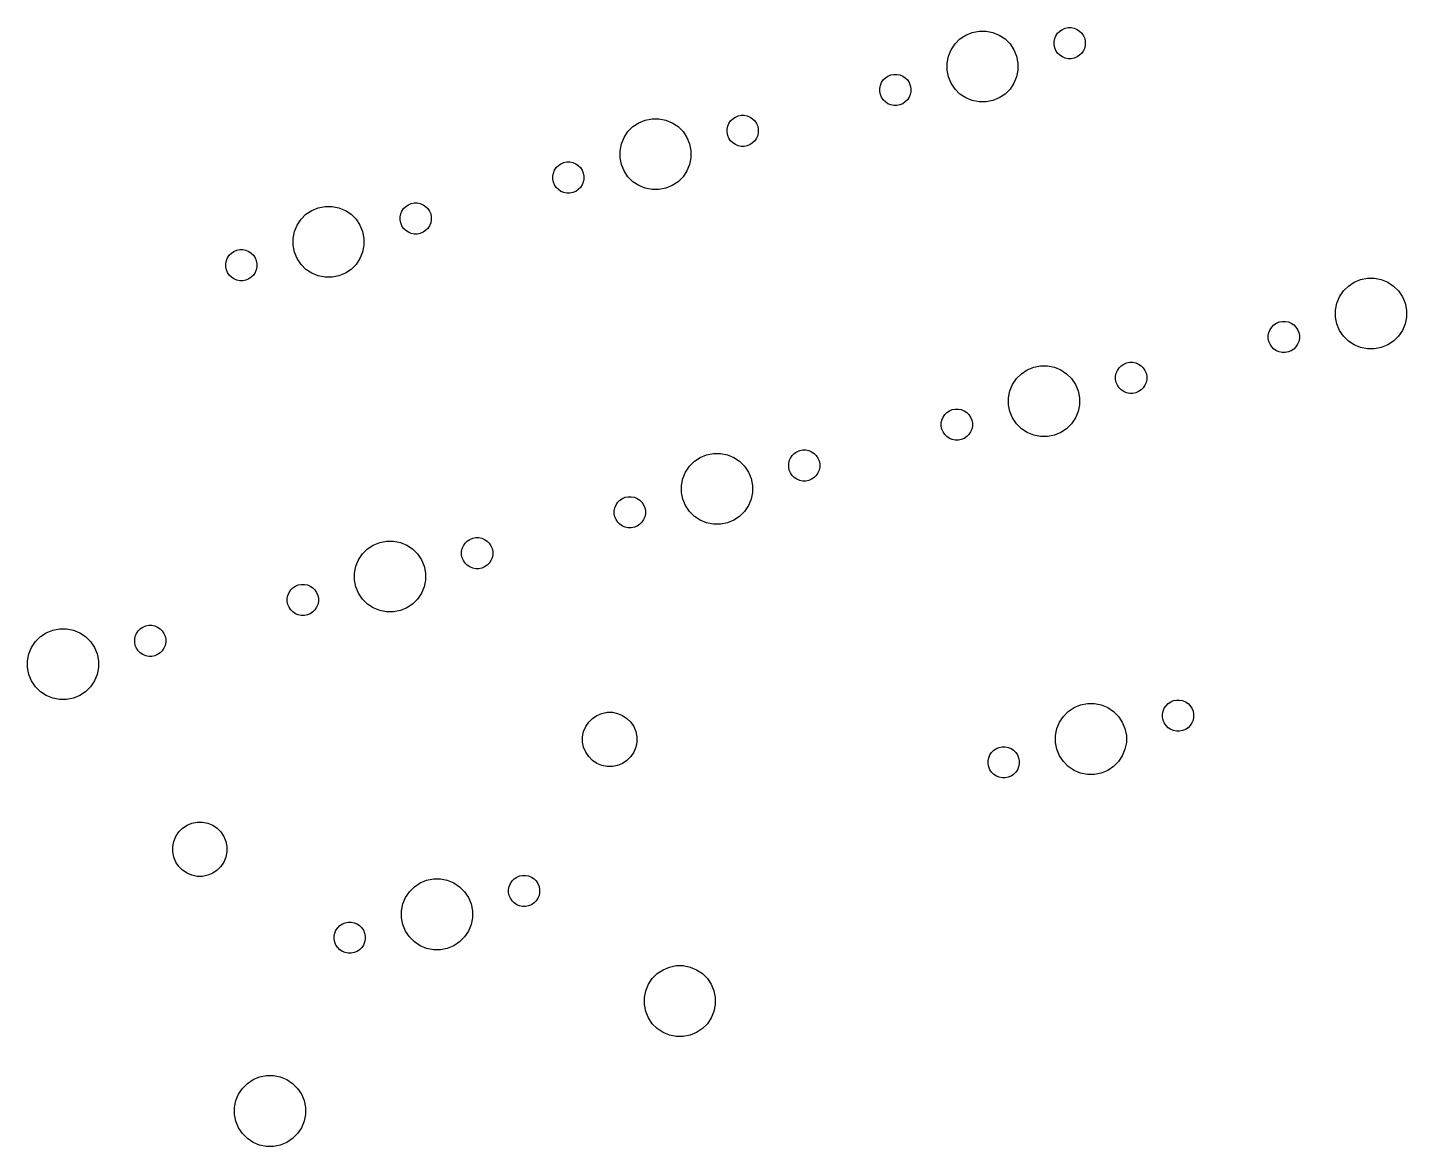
# Model space of a CAD drawing. Extents: x -26.1 to -7.5, y -7.6 to -2.3.
# Drawn here: x -14.229 to -11.174, y -7.639 to -5.161 of the extents above; entities that cross this region are included whole.
import ezdxf

# ---------------------------------------------------------------- set-up
doc = ezdxf.new("R2010")
doc.units = 0
doc.header["$MEASUREMENT"] = 0
doc.layers.add('BLACK', color=7, linetype='CONTINUOUS')

msp = doc.modelspace()

# ---------------------------------------------------------------- linework, layer by layer
at = {"layer": 'BLACK', "linetype": 'CONTINUOUS'}
for p, q in [((-11.9301, -5.16274), (-11.9234, -5.16142)), ((-11.9234, -5.16142), (-11.9167, -5.16142)), ((-11.9167, -5.16142), (-11.91, -5.16274)), ((-12.1742, -5.19759), (-12.1633, -5.18665)), ((-12.1633, -5.18665), (-12.1504, -5.17806)), ((-12.1504, -5.17806), (-12.1361, -5.17215)), ((-12.1361, -5.17215), (-12.121, -5.16913)), ((-12.121, -5.16913), (-12.1055, -5.16913)), ((-12.1055, -5.16913), (-12.0903, -5.17215)), ((-12.0903, -5.17215), (-12.0761, -5.17806)), ((-12.0761, -5.17806), (-12.0632, -5.18665)), ((-12.0632, -5.18665), (-12.0523, -5.19759)), ((-11.9545, -5.19247), (-11.9532, -5.18582)), ((-11.9545, -5.19926), (-11.9545, -5.19247)), ((-11.9532, -5.18582), (-11.9506, -5.17955)), ((-11.9506, -5.17955), (-11.9468, -5.17391)), ((-11.9468, -5.17391), (-11.942, -5.16911)), ((-11.942, -5.16911), (-11.9364, -5.16534)), ((-11.9364, -5.16534), (-11.9301, -5.16274)), ((-11.91, -5.16274), (-11.9037, -5.16534)), ((-11.9037, -5.16534), (-11.8981, -5.16911)), ((-11.8981, -5.16911), (-11.8933, -5.17391)), ((-11.8933, -5.17391), (-11.8895, -5.17955)), ((-11.8895, -5.17955), (-11.8869, -5.18582)), ((-11.8869, -5.18582), (-11.8856, -5.19247)), ((-11.8856, -5.19247), (-11.8856, -5.19926)), ((-12.1887, -5.22473), (-12.1828, -5.21045)), ((-12.1828, -5.21045), (-12.1742, -5.19759)), ((-12.0523, -5.19759), (-12.0437, -5.21045)), ((-12.0437, -5.21045), (-12.0378, -5.22473)), ((-11.9532, -5.20591), (-11.9545, -5.19926)), ((-11.9506, -5.21218), (-11.9532, -5.20591)), ((-11.9468, -5.21783), (-11.9506, -5.21218)), ((-11.942, -5.22262), (-11.9468, -5.21783)), ((-11.9364, -5.22639), (-11.942, -5.22262)), ((-11.8981, -5.22262), (-11.9037, -5.22639)), ((-11.8933, -5.21783), (-11.8981, -5.22262)), ((-11.8895, -5.21218), (-11.8933, -5.21783)), ((-11.8869, -5.20591), (-11.8895, -5.21218)), ((-11.8856, -5.19926), (-11.8869, -5.20591)), ((-12.1917, -5.2399), (-12.1887, -5.22473)), ((-12.1917, -5.25536), (-12.1917, -5.2399)), ((-12.0378, -5.22473), (-12.0347, -5.2399)), ((-12.0347, -5.2399), (-12.0347, -5.25536)), ((-11.9301, -5.22899), (-11.9364, -5.22639)), ((-11.9234, -5.23031), (-11.9301, -5.22899)), ((-11.9167, -5.23031), (-11.9234, -5.23031)), ((-11.91, -5.22899), (-11.9167, -5.23031)), ((-11.9037, -5.22639), (-11.91, -5.22899)), ((-12.3395, -5.28935), (-12.337, -5.28308)), ((-12.337, -5.28308), (-12.3332, -5.27743)), ((-12.3332, -5.27743), (-12.3284, -5.27264)), ((-12.3284, -5.27264), (-12.3227, -5.26887)), ((-12.3227, -5.26887), (-12.3165, -5.26627)), ((-12.3165, -5.26627), (-12.3098, -5.26494)), ((-12.3098, -5.26494), (-12.303, -5.26494)), ((-12.303, -5.26494), (-12.2964, -5.26627)), ((-12.2964, -5.26627), (-12.2901, -5.26887)), ((-12.2901, -5.26887), (-12.2845, -5.27264)), ((-12.2845, -5.27264), (-12.2797, -5.27743)), ((-12.2797, -5.27743), (-12.2759, -5.28308)), ((-12.2759, -5.28308), (-12.2733, -5.28935)), ((-12.1887, -5.27053), (-12.1917, -5.25536)), ((-12.1828, -5.28481), (-12.1887, -5.27053)), ((-12.0378, -5.27053), (-12.0437, -5.28481)), ((-12.0347, -5.25536), (-12.0378, -5.27053)), ((-12.3409, -5.296), (-12.3395, -5.28935)), ((-12.3409, -5.30279), (-12.3409, -5.296)), ((-12.3395, -5.30944), (-12.3409, -5.30279)), ((-12.337, -5.31571), (-12.3395, -5.30944)), ((-12.2733, -5.30944), (-12.2759, -5.31571)), ((-12.2733, -5.28935), (-12.272, -5.296)), ((-12.272, -5.30279), (-12.2733, -5.30944)), ((-12.272, -5.296), (-12.272, -5.30279)), ((-12.1742, -5.29767), (-12.1828, -5.28481)), ((-12.1633, -5.3086), (-12.1742, -5.29767)), ((-12.1504, -5.3172), (-12.1633, -5.3086)), ((-12.0632, -5.3086), (-12.0761, -5.3172)), ((-12.0523, -5.29767), (-12.0632, -5.3086)), ((-12.0437, -5.28481), (-12.0523, -5.29767)), ((-12.3332, -5.32135), (-12.337, -5.31571)), ((-12.3284, -5.32615), (-12.3332, -5.32135)), ((-12.3227, -5.32992), (-12.3284, -5.32615)), ((-12.3165, -5.33252), (-12.3227, -5.32992)), ((-12.3098, -5.33384), (-12.3165, -5.33252)), ((-12.303, -5.33384), (-12.3098, -5.33384)), ((-12.2964, -5.33252), (-12.303, -5.33384)), ((-12.2901, -5.32992), (-12.2964, -5.33252)), ((-12.2845, -5.32615), (-12.2901, -5.32992)), ((-12.2797, -5.32135), (-12.2845, -5.32615)), ((-12.2759, -5.31571), (-12.2797, -5.32135)), ((-12.1361, -5.32311), (-12.1504, -5.3172)), ((-12.121, -5.32613), (-12.1361, -5.32311)), ((-12.1055, -5.32613), (-12.121, -5.32613)), ((-12.0903, -5.32311), (-12.1055, -5.32613)), ((-12.0761, -5.3172), (-12.0903, -5.32311)), ((-12.8877, -5.38077), (-12.8749, -5.37218)), ((-12.8749, -5.37218), (-12.8606, -5.36626)), ((-12.8606, -5.36626), (-12.8454, -5.36324)), ((-12.8454, -5.36324), (-12.83, -5.36324)), ((-12.83, -5.36324), (-12.8148, -5.36626)), ((-12.8148, -5.36626), (-12.8005, -5.37218)), ((-12.8005, -5.37218), (-12.7876, -5.38077)), ((-12.6776, -5.37993), (-12.675, -5.37366)), ((-12.675, -5.37366), (-12.6713, -5.36802)), ((-12.6713, -5.36802), (-12.6665, -5.36322)), ((-12.6665, -5.36322), (-12.6608, -5.35945)), ((-12.6608, -5.35945), (-12.6545, -5.35686)), ((-12.6545, -5.35686), (-12.6479, -5.35553)), ((-12.6479, -5.35553), (-12.6411, -5.35553)), ((-12.6411, -5.35553), (-12.6344, -5.35686)), ((-12.6344, -5.35686), (-12.6282, -5.35945)), ((-12.6282, -5.35945), (-12.6225, -5.36322)), ((-12.6225, -5.36322), (-12.6177, -5.36802)), ((-12.6177, -5.36802), (-12.614, -5.37366)), ((-12.614, -5.37366), (-12.6114, -5.37993)), ((-12.9132, -5.41885), (-12.9072, -5.40456)), ((-12.9072, -5.40456), (-12.8987, -5.3917)), ((-12.8987, -5.3917), (-12.8877, -5.38077)), ((-12.7876, -5.38077), (-12.7767, -5.3917)), ((-12.7767, -5.3917), (-12.7681, -5.40456)), ((-12.7681, -5.40456), (-12.7622, -5.41885)), ((-12.6789, -5.38659), (-12.6776, -5.37993)), ((-12.6789, -5.39337), (-12.6789, -5.38659)), ((-12.6776, -5.40003), (-12.6789, -5.39337)), ((-12.675, -5.4063), (-12.6776, -5.40003)), ((-12.6713, -5.41194), (-12.675, -5.4063)), ((-12.614, -5.4063), (-12.6177, -5.41194)), ((-12.6114, -5.40003), (-12.614, -5.4063)), ((-12.6114, -5.37993), (-12.61, -5.38659)), ((-12.61, -5.39337), (-12.6114, -5.40003)), ((-12.61, -5.38659), (-12.61, -5.39337)), ((-12.9162, -5.43401), (-12.9132, -5.41885)), ((-12.9162, -5.44948), (-12.9162, -5.43401)), ((-12.7622, -5.41885), (-12.7592, -5.43401)), ((-12.7592, -5.43401), (-12.7592, -5.44948)), ((-12.6665, -5.41674), (-12.6713, -5.41194)), ((-12.6608, -5.42051), (-12.6665, -5.41674)), ((-12.6545, -5.42311), (-12.6608, -5.42051)), ((-12.6479, -5.42443), (-12.6545, -5.42311)), ((-12.6411, -5.42443), (-12.6479, -5.42443)), ((-12.6344, -5.42311), (-12.6411, -5.42443)), ((-12.6282, -5.42051), (-12.6344, -5.42311)), ((-12.6225, -5.41674), (-12.6282, -5.42051)), ((-12.6177, -5.41194), (-12.6225, -5.41674)), ((-13.0576, -5.47155), (-13.0528, -5.46675)), ((-13.0528, -5.46675), (-13.0472, -5.46298)), ((-13.0472, -5.46298), (-13.0409, -5.46038)), ((-13.0409, -5.46038), (-13.0343, -5.45906)), ((-13.0343, -5.45906), (-13.0275, -5.45906)), ((-13.0275, -5.45906), (-13.0208, -5.46038)), ((-13.0208, -5.46038), (-13.0145, -5.46298)), ((-13.0145, -5.46298), (-13.0089, -5.46675)), ((-13.0089, -5.46675), (-13.0041, -5.47155)), ((-12.9132, -5.46464), (-12.9162, -5.44948)), ((-12.9072, -5.47893), (-12.9132, -5.46464)), ((-12.7622, -5.46464), (-12.7681, -5.47893)), ((-12.7592, -5.44948), (-12.7622, -5.46464)), ((-13.0653, -5.49011), (-13.064, -5.48346)), ((-13.0653, -5.4969), (-13.0653, -5.49011)), ((-13.064, -5.50356), (-13.0653, -5.4969)), ((-13.064, -5.48346), (-13.0614, -5.47719)), ((-13.0614, -5.47719), (-13.0576, -5.47155)), ((-13.0041, -5.47155), (-13.0003, -5.47719)), ((-13.0003, -5.47719), (-12.9977, -5.48346)), ((-12.9977, -5.48346), (-12.9964, -5.49011)), ((-12.9964, -5.4969), (-12.9977, -5.50356)), ((-12.9964, -5.49011), (-12.9964, -5.4969)), ((-12.8987, -5.49178), (-12.9072, -5.47893)), ((-12.8877, -5.50272), (-12.8987, -5.49178)), ((-12.7767, -5.49178), (-12.7876, -5.50272)), ((-12.7681, -5.47893), (-12.7767, -5.49178)), ((-13.0614, -5.50983), (-13.064, -5.50356)), ((-13.0576, -5.51547), (-13.0614, -5.50983)), ((-13.0528, -5.52027), (-13.0576, -5.51547)), ((-13.0472, -5.52404), (-13.0528, -5.52027)), ((-13.0409, -5.52663), (-13.0472, -5.52404)), ((-13.0343, -5.52796), (-13.0409, -5.52663)), ((-13.0275, -5.52796), (-13.0343, -5.52796)), ((-13.0208, -5.52663), (-13.0275, -5.52796)), ((-13.0145, -5.52404), (-13.0208, -5.52663)), ((-13.0089, -5.52027), (-13.0145, -5.52404)), ((-13.0041, -5.51547), (-13.0089, -5.52027)), ((-13.0003, -5.50983), (-13.0041, -5.51547)), ((-12.9977, -5.50356), (-13.0003, -5.50983)), ((-12.8749, -5.51131), (-12.8877, -5.50272)), ((-12.8606, -5.51723), (-12.8749, -5.51131)), ((-12.8454, -5.52024), (-12.8606, -5.51723)), ((-12.83, -5.52024), (-12.8454, -5.52024)), ((-12.8148, -5.51723), (-12.83, -5.52024)), ((-12.8005, -5.51131), (-12.8148, -5.51723)), ((-12.7876, -5.50272), (-12.8005, -5.51131)), ((-13.585, -5.56037), (-13.5699, -5.55736)), ((-13.5699, -5.55736), (-13.5544, -5.55736)), ((-13.5544, -5.55736), (-13.5392, -5.56037)), ((-13.3957, -5.56213), (-13.3909, -5.55734)), ((-13.3909, -5.55734), (-13.3853, -5.55357)), ((-13.3853, -5.55357), (-13.379, -5.55097)), ((-13.379, -5.55097), (-13.3723, -5.54965)), ((-13.3723, -5.54965), (-13.3655, -5.54965)), ((-13.3655, -5.54965), (-13.3589, -5.55097)), ((-13.3589, -5.55097), (-13.3526, -5.55357)), ((-13.3526, -5.55357), (-13.347, -5.55734)), ((-13.347, -5.55734), (-13.3422, -5.56213)), ((-13.6317, -5.59867), (-13.6231, -5.58582)), ((-13.6231, -5.58582), (-13.6122, -5.57488)), ((-13.6122, -5.57488), (-13.5993, -5.56629)), ((-13.5993, -5.56629), (-13.585, -5.56037)), ((-13.5392, -5.56037), (-13.5249, -5.56629)), ((-13.5249, -5.56629), (-13.5121, -5.57488)), ((-13.5121, -5.57488), (-13.5012, -5.58582)), ((-13.5012, -5.58582), (-13.4926, -5.59867)), ((-13.4034, -5.5807), (-13.4021, -5.57405)), ((-13.4034, -5.58749), (-13.4034, -5.5807)), ((-13.4021, -5.59414), (-13.4034, -5.58749)), ((-13.4021, -5.57405), (-13.3995, -5.56778)), ((-13.3995, -5.56778), (-13.3957, -5.56213)), ((-13.3422, -5.56213), (-13.3384, -5.56778)), ((-13.3384, -5.56778), (-13.3358, -5.57405)), ((-13.3358, -5.57405), (-13.3345, -5.5807)), ((-13.3345, -5.58749), (-13.3358, -5.59414)), ((-13.3345, -5.5807), (-13.3345, -5.58749)), ((-13.6406, -5.62813), (-13.6376, -5.61296)), ((-13.6376, -5.61296), (-13.6317, -5.59867)), ((-13.4926, -5.59867), (-13.4866, -5.61296)), ((-13.4866, -5.61296), (-13.4836, -5.62813)), ((-13.3995, -5.60041), (-13.4021, -5.59414)), ((-13.3957, -5.60605), (-13.3995, -5.60041)), ((-13.3909, -5.61085), (-13.3957, -5.60605)), ((-13.3853, -5.61462), (-13.3909, -5.61085)), ((-13.379, -5.61722), (-13.3853, -5.61462)), ((-13.3723, -5.61854), (-13.379, -5.61722)), ((-13.3655, -5.61854), (-13.3723, -5.61854)), ((-13.3589, -5.61722), (-13.3655, -5.61854)), ((-13.3526, -5.61462), (-13.3589, -5.61722)), ((-13.347, -5.61085), (-13.3526, -5.61462)), ((-13.3422, -5.60605), (-13.347, -5.61085)), ((-13.3384, -5.60041), (-13.3422, -5.60605)), ((-13.3358, -5.59414), (-13.3384, -5.60041)), ((-13.6406, -5.64359), (-13.6406, -5.62813)), ((-13.6376, -5.65876), (-13.6406, -5.64359)), ((-13.4836, -5.64359), (-13.4866, -5.65876)), ((-13.4836, -5.62813), (-13.4836, -5.64359)), ((-13.7898, -5.68423), (-13.7884, -5.67757)), ((-13.7884, -5.67757), (-13.7858, -5.6713)), ((-13.7858, -5.6713), (-13.7821, -5.66566)), ((-13.7821, -5.66566), (-13.7773, -5.66086)), ((-13.7773, -5.66086), (-13.7716, -5.65709)), ((-13.7716, -5.65709), (-13.7654, -5.6545)), ((-13.7654, -5.6545), (-13.7587, -5.65317)), ((-13.7587, -5.65317), (-13.7519, -5.65317)), ((-13.7519, -5.65317), (-13.7453, -5.6545)), ((-13.7453, -5.6545), (-13.739, -5.65709)), ((-13.739, -5.65709), (-13.7334, -5.66086)), ((-13.7334, -5.66086), (-13.7286, -5.66566)), ((-13.7286, -5.66566), (-13.7248, -5.6713)), ((-13.7248, -5.6713), (-13.7222, -5.67757)), ((-13.7222, -5.67757), (-13.7209, -5.68423)), ((-13.6317, -5.67304), (-13.6376, -5.65876)), ((-13.6231, -5.6859), (-13.6317, -5.67304)), ((-13.4926, -5.67304), (-13.5012, -5.6859)), ((-13.4866, -5.65876), (-13.4926, -5.67304)), ((-13.7898, -5.69102), (-13.7898, -5.68423)), ((-13.7884, -5.69767), (-13.7898, -5.69102)), ((-13.7858, -5.70394), (-13.7884, -5.69767)), ((-13.7821, -5.70958), (-13.7858, -5.70394)), ((-13.7773, -5.71438), (-13.7821, -5.70958)), ((-13.7286, -5.70958), (-13.7334, -5.71438)), ((-13.7248, -5.70394), (-13.7286, -5.70958)), ((-13.7222, -5.69767), (-13.7248, -5.70394)), ((-13.7209, -5.69102), (-13.7222, -5.69767)), ((-13.7209, -5.68423), (-13.7209, -5.69102)), ((-13.6122, -5.69683), (-13.6231, -5.6859)), ((-13.5993, -5.70542), (-13.6122, -5.69683)), ((-13.585, -5.71134), (-13.5993, -5.70542)), ((-13.5699, -5.71436), (-13.585, -5.71134)), ((-13.5392, -5.71134), (-13.5544, -5.71436)), ((-13.5249, -5.70542), (-13.5392, -5.71134)), ((-13.5121, -5.69683), (-13.5249, -5.70542)), ((-13.5012, -5.6859), (-13.5121, -5.69683)), ((-13.7716, -5.71815), (-13.7773, -5.71438)), ((-13.7654, -5.72075), (-13.7716, -5.71815)), ((-13.7587, -5.72207), (-13.7654, -5.72075)), ((-13.7519, -5.72207), (-13.7587, -5.72207)), ((-13.7453, -5.72075), (-13.7519, -5.72207)), ((-13.739, -5.71815), (-13.7453, -5.72075)), ((-13.7334, -5.71438), (-13.739, -5.71815)), ((-13.5544, -5.71436), (-13.5699, -5.71436)), ((-11.3136, -5.74464), (-11.3026, -5.73371)), ((-11.3026, -5.73371), (-11.2898, -5.72512)), ((-11.2898, -5.72512), (-11.2755, -5.7192)), ((-11.2755, -5.7192), (-11.2603, -5.71619)), ((-11.2603, -5.71619), (-11.2449, -5.71619)), ((-11.2449, -5.71619), (-11.2297, -5.7192)), ((-11.2297, -5.7192), (-11.2154, -5.72512)), ((-11.2154, -5.72512), (-11.2026, -5.73371)), ((-11.2026, -5.73371), (-11.1916, -5.74464)), ((-11.3311, -5.78695), (-11.3281, -5.77179)), ((-11.3281, -5.77179), (-11.3222, -5.7575)), ((-11.3222, -5.7575), (-11.3136, -5.74464)), ((-11.1916, -5.74464), (-11.183, -5.7575)), ((-11.183, -5.7575), (-11.1771, -5.77179)), ((-11.1771, -5.77179), (-11.1741, -5.78695)), ((-11.3311, -5.80242), (-11.3311, -5.78695)), ((-11.3281, -5.81758), (-11.3311, -5.80242)), ((-11.1741, -5.80242), (-11.1771, -5.81758)), ((-11.1741, -5.78695), (-11.1741, -5.80242)), ((-11.4789, -5.8364), (-11.4763, -5.83013)), ((-11.4763, -5.83013), (-11.4725, -5.82449)), ((-11.4725, -5.82449), (-11.4677, -5.81969)), ((-11.4677, -5.81969), (-11.4621, -5.81592)), ((-11.4621, -5.81592), (-11.4558, -5.81332)), ((-11.4558, -5.81332), (-11.4492, -5.812)), ((-11.4492, -5.812), (-11.4424, -5.812)), ((-11.4424, -5.812), (-11.4357, -5.81332)), ((-11.4357, -5.81332), (-11.4295, -5.81592)), ((-11.4295, -5.81592), (-11.4238, -5.81969)), ((-11.4238, -5.81969), (-11.419, -5.82449)), ((-11.419, -5.82449), (-11.4153, -5.83013)), ((-11.4153, -5.83013), (-11.4127, -5.8364)), ((-11.3222, -5.83187), (-11.3281, -5.81758)), ((-11.3136, -5.84473), (-11.3222, -5.83187)), ((-11.183, -5.83187), (-11.1916, -5.84473)), ((-11.1771, -5.81758), (-11.183, -5.83187)), ((-11.4802, -5.84306), (-11.4789, -5.8364)), ((-11.4802, -5.84984), (-11.4802, -5.84306)), ((-11.4789, -5.8565), (-11.4802, -5.84984)), ((-11.4763, -5.86277), (-11.4789, -5.8565)), ((-11.4725, -5.86841), (-11.4763, -5.86277)), ((-11.4153, -5.86277), (-11.419, -5.86841)), ((-11.4127, -5.8565), (-11.4153, -5.86277)), ((-11.4127, -5.8364), (-11.4113, -5.84306)), ((-11.4113, -5.84984), (-11.4127, -5.8565)), ((-11.4113, -5.84306), (-11.4113, -5.84984)), ((-11.3026, -5.85566), (-11.3136, -5.84473)), ((-11.2898, -5.86425), (-11.3026, -5.85566)), ((-11.2755, -5.87017), (-11.2898, -5.86425)), ((-11.2154, -5.86425), (-11.2297, -5.87017)), ((-11.2026, -5.85566), (-11.2154, -5.86425)), ((-11.1916, -5.84473), (-11.2026, -5.85566)), ((-11.4677, -5.87321), (-11.4725, -5.86841)), ((-11.4621, -5.87698), (-11.4677, -5.87321)), ((-11.4558, -5.87957), (-11.4621, -5.87698)), ((-11.4492, -5.8809), (-11.4558, -5.87957)), ((-11.4424, -5.8809), (-11.4492, -5.8809)), ((-11.4357, -5.87957), (-11.4424, -5.8809)), ((-11.4295, -5.87698), (-11.4357, -5.87957)), ((-11.4238, -5.87321), (-11.4295, -5.87698)), ((-11.419, -5.86841), (-11.4238, -5.87321)), ((-11.2603, -5.87319), (-11.2755, -5.87017)), ((-11.2449, -5.87319), (-11.2603, -5.87319)), ((-11.2297, -5.87017), (-11.2449, -5.87319)), ((-12.0271, -5.92782), (-12.0142, -5.91923)), ((-12.0142, -5.91923), (-11.9999, -5.91332)), ((-11.9999, -5.91332), (-11.9848, -5.9103)), ((-11.9848, -5.9103), (-11.9693, -5.9103)), ((-11.9693, -5.9103), (-11.9541, -5.91332)), ((-11.9541, -5.91332), (-11.9399, -5.91923)), ((-11.9399, -5.91923), (-11.927, -5.92782)), ((-11.817, -5.92699), (-11.8144, -5.92072)), ((-11.8144, -5.92072), (-11.8106, -5.91508)), ((-11.8106, -5.91508), (-11.8058, -5.91028)), ((-11.8058, -5.91028), (-11.8002, -5.90651)), ((-11.8002, -5.90651), (-11.7939, -5.90391)), ((-11.7939, -5.90391), (-11.7872, -5.90259)), ((-11.7872, -5.90259), (-11.7805, -5.90259)), ((-11.7805, -5.90259), (-11.7738, -5.90391)), ((-11.7738, -5.90391), (-11.7675, -5.90651)), ((-11.7675, -5.90651), (-11.7619, -5.91028)), ((-11.7619, -5.91028), (-11.7571, -5.91508)), ((-11.7571, -5.91508), (-11.7533, -5.92072)), ((-11.7533, -5.92072), (-11.7507, -5.92699)), ((-12.0525, -5.9659), (-12.0466, -5.95162)), ((-12.0466, -5.95162), (-12.038, -5.93876)), ((-12.038, -5.93876), (-12.0271, -5.92782)), ((-11.927, -5.92782), (-11.9161, -5.93876)), ((-11.9161, -5.93876), (-11.9075, -5.95162)), ((-11.9075, -5.95162), (-11.9016, -5.9659)), ((-11.8183, -5.93364), (-11.817, -5.92699)), ((-11.8183, -5.94043), (-11.8183, -5.93364)), ((-11.817, -5.94708), (-11.8183, -5.94043)), ((-11.8144, -5.95335), (-11.817, -5.94708)), ((-11.8106, -5.959), (-11.8144, -5.95335)), ((-11.7533, -5.95335), (-11.7571, -5.959)), ((-11.7507, -5.94708), (-11.7533, -5.95335)), ((-11.7507, -5.92699), (-11.7494, -5.93364)), ((-11.7494, -5.94043), (-11.7507, -5.94708)), ((-11.7494, -5.93364), (-11.7494, -5.94043)), ((-12.0555, -5.98107), (-12.0525, -5.9659)), ((-12.0555, -5.99653), (-12.0555, -5.98107)), ((-11.9016, -5.9659), (-11.8985, -5.98107)), ((-11.8985, -5.98107), (-11.8985, -5.99653)), ((-11.8058, -5.96379), (-11.8106, -5.959)), ((-11.8002, -5.96756), (-11.8058, -5.96379)), ((-11.7939, -5.97016), (-11.8002, -5.96756)), ((-11.7872, -5.97148), (-11.7939, -5.97016)), ((-11.7805, -5.97148), (-11.7872, -5.97148)), ((-11.7738, -5.97016), (-11.7805, -5.97148)), ((-11.7675, -5.96756), (-11.7738, -5.97016)), ((-11.7619, -5.96379), (-11.7675, -5.96756)), ((-11.7571, -5.959), (-11.7619, -5.96379)), ((-12.197, -6.0186), (-12.1922, -6.0138)), ((-12.1922, -6.0138), (-12.1865, -6.01003)), ((-12.1865, -6.01003), (-12.1803, -6.00744)), ((-12.1803, -6.00744), (-12.1736, -6.00611)), ((-12.1736, -6.00611), (-12.1668, -6.00611)), ((-12.1668, -6.00611), (-12.1602, -6.00744)), ((-12.1602, -6.00744), (-12.1539, -6.01003)), ((-12.1539, -6.01003), (-12.1483, -6.0138)), ((-12.1483, -6.0138), (-12.1435, -6.0186)), ((-12.0525, -6.0117), (-12.0555, -5.99653)), ((-12.0466, -6.02598), (-12.0525, -6.0117)), ((-11.9016, -6.0117), (-11.9075, -6.02598)), ((-11.8985, -5.99653), (-11.9016, -6.0117)), ((-12.2047, -6.03717), (-12.2033, -6.03051)), ((-12.2047, -6.04396), (-12.2047, -6.03717)), ((-12.2033, -6.05061), (-12.2047, -6.04396)), ((-12.2033, -6.03051), (-12.2008, -6.02425)), ((-12.2008, -6.02425), (-12.197, -6.0186)), ((-12.1435, -6.0186), (-12.1397, -6.02425)), ((-12.1397, -6.02425), (-12.1371, -6.03051)), ((-12.1371, -6.03051), (-12.1358, -6.03717)), ((-12.1358, -6.04396), (-12.1371, -6.05061)), ((-12.1358, -6.03717), (-12.1358, -6.04396)), ((-12.038, -6.03884), (-12.0466, -6.02598)), ((-12.0271, -6.04977), (-12.038, -6.03884)), ((-11.9161, -6.03884), (-11.927, -6.04977)), ((-11.9075, -6.02598), (-11.9161, -6.03884)), ((-12.2008, -6.05688), (-12.2033, -6.05061)), ((-12.197, -6.06252), (-12.2008, -6.05688)), ((-12.1922, -6.06732), (-12.197, -6.06252)), ((-12.1865, -6.07109), (-12.1922, -6.06732)), ((-12.1803, -6.07369), (-12.1865, -6.07109)), ((-12.1736, -6.07501), (-12.1803, -6.07369)), ((-12.1668, -6.07501), (-12.1736, -6.07501)), ((-12.1602, -6.07369), (-12.1668, -6.07501)), ((-12.1539, -6.07109), (-12.1602, -6.07369)), ((-12.1483, -6.06732), (-12.1539, -6.07109)), ((-12.1435, -6.06252), (-12.1483, -6.06732)), ((-12.1397, -6.05688), (-12.1435, -6.06252)), ((-12.1371, -6.05061), (-12.1397, -6.05688)), ((-12.0142, -6.05837), (-12.0271, -6.04977)), ((-11.9999, -6.06428), (-12.0142, -6.05837)), ((-11.9848, -6.0673), (-11.9999, -6.06428)), ((-11.9693, -6.0673), (-11.9848, -6.0673)), ((-11.9541, -6.06428), (-11.9693, -6.0673)), ((-11.9399, -6.05837), (-11.9541, -6.06428)), ((-11.927, -6.04977), (-11.9399, -6.05837)), ((-12.7387, -6.11335), (-12.7244, -6.10743)), ((-12.7244, -6.10743), (-12.7092, -6.10441)), ((-12.7092, -6.10441), (-12.6938, -6.10441)), ((-12.6938, -6.10441), (-12.6786, -6.10743)), ((-12.6786, -6.10743), (-12.6643, -6.11335)), ((-12.5388, -6.11483), (-12.5351, -6.10919)), ((-12.5351, -6.10919), (-12.5303, -6.10439)), ((-12.5303, -6.10439), (-12.5246, -6.10062)), ((-12.5246, -6.10062), (-12.5183, -6.09802)), ((-12.5183, -6.09802), (-12.5117, -6.0967)), ((-12.5117, -6.0967), (-12.5049, -6.0967)), ((-12.5049, -6.0967), (-12.4983, -6.09802)), ((-12.4983, -6.09802), (-12.492, -6.10062)), ((-12.492, -6.10062), (-12.4863, -6.10439)), ((-12.4863, -6.10439), (-12.4815, -6.10919)), ((-12.4815, -6.10919), (-12.4778, -6.11483)), ((-12.771, -6.14573), (-12.7625, -6.13287)), ((-12.7625, -6.13287), (-12.7515, -6.12194)), ((-12.7515, -6.12194), (-12.7387, -6.11335)), ((-12.6643, -6.11335), (-12.6514, -6.12194)), ((-12.6514, -6.12194), (-12.6405, -6.13287)), ((-12.6405, -6.13287), (-12.6319, -6.14573)), ((-12.5427, -6.12776), (-12.5414, -6.1211)), ((-12.5427, -6.13454), (-12.5427, -6.12776)), ((-12.5414, -6.1412), (-12.5427, -6.13454)), ((-12.5414, -6.1211), (-12.5388, -6.11483)), ((-12.4778, -6.11483), (-12.4752, -6.1211)), ((-12.4752, -6.1211), (-12.4738, -6.12776)), ((-12.4738, -6.13454), (-12.4752, -6.1412)), ((-12.4738, -6.12776), (-12.4738, -6.13454)), ((-12.78, -6.17518), (-12.777, -6.16002)), ((-12.777, -6.16002), (-12.771, -6.14573)), ((-12.6319, -6.14573), (-12.626, -6.16002)), ((-12.626, -6.16002), (-12.623, -6.17518)), ((-12.5388, -6.14747), (-12.5414, -6.1412)), ((-12.5351, -6.15311), (-12.5388, -6.14747)), ((-12.5303, -6.15791), (-12.5351, -6.15311)), ((-12.5246, -6.16168), (-12.5303, -6.15791)), ((-12.5183, -6.16427), (-12.5246, -6.16168)), ((-12.5117, -6.1656), (-12.5183, -6.16427)), ((-12.5049, -6.1656), (-12.5117, -6.1656)), ((-12.4983, -6.16427), (-12.5049, -6.1656)), ((-12.492, -6.16168), (-12.4983, -6.16427)), ((-12.4863, -6.15791), (-12.492, -6.16168)), ((-12.4815, -6.15311), (-12.4863, -6.15791)), ((-12.4778, -6.14747), (-12.4815, -6.15311)), ((-12.4752, -6.1412), (-12.4778, -6.14747)), ((-12.9047, -6.20155), (-12.8981, -6.20023)), ((-12.8981, -6.20023), (-12.8913, -6.20023)), ((-12.8913, -6.20023), (-12.8846, -6.20155)), ((-12.78, -6.19065), (-12.78, -6.17518)), ((-12.777, -6.20581), (-12.78, -6.19065)), ((-12.623, -6.19065), (-12.626, -6.20581)), ((-12.623, -6.17518), (-12.623, -6.19065)), ((-12.9291, -6.23128), (-12.9278, -6.22463)), ((-12.9291, -6.23807), (-12.9291, -6.23128)), ((-12.9278, -6.22463), (-12.9252, -6.21836)), ((-12.9252, -6.21836), (-12.9214, -6.21272)), ((-12.9214, -6.21272), (-12.9166, -6.20792)), ((-12.9166, -6.20792), (-12.911, -6.20415)), ((-12.911, -6.20415), (-12.9047, -6.20155)), ((-12.8846, -6.20155), (-12.8784, -6.20415)), ((-12.8784, -6.20415), (-12.8727, -6.20792)), ((-12.8727, -6.20792), (-12.8679, -6.21272)), ((-12.8679, -6.21272), (-12.8641, -6.21836)), ((-12.8641, -6.21836), (-12.8615, -6.22463)), ((-12.8615, -6.22463), (-12.8602, -6.23128)), ((-12.8602, -6.23128), (-12.8602, -6.23807)), ((-12.771, -6.2201), (-12.777, -6.20581)), ((-12.7625, -6.23295), (-12.771, -6.2201)), ((-12.6319, -6.2201), (-12.6405, -6.23295)), ((-12.626, -6.20581), (-12.6319, -6.2201)), ((-12.9278, -6.24473), (-12.9291, -6.23807)), ((-12.9252, -6.25099), (-12.9278, -6.24473)), ((-12.9214, -6.25664), (-12.9252, -6.25099)), ((-12.9166, -6.26144), (-12.9214, -6.25664)), ((-12.911, -6.26521), (-12.9166, -6.26144)), ((-12.8727, -6.26144), (-12.8784, -6.26521)), ((-12.8679, -6.25664), (-12.8727, -6.26144)), ((-12.8641, -6.25099), (-12.8679, -6.25664)), ((-12.8615, -6.24473), (-12.8641, -6.25099)), ((-12.8602, -6.23807), (-12.8615, -6.24473)), ((-12.7515, -6.24389), (-12.7625, -6.23295)), ((-12.7387, -6.25248), (-12.7515, -6.24389)), ((-12.7244, -6.2584), (-12.7387, -6.25248)), ((-12.7092, -6.26141), (-12.7244, -6.2584)), ((-12.6938, -6.26141), (-12.7092, -6.26141)), ((-12.6786, -6.2584), (-12.6938, -6.26141)), ((-12.6643, -6.25248), (-12.6786, -6.2584)), ((-12.6514, -6.24389), (-12.6643, -6.25248)), ((-12.6405, -6.23295), (-12.6514, -6.24389)), ((-13.2491, -6.29474), (-13.2428, -6.29214)), ((-13.2428, -6.29214), (-13.2361, -6.29082)), ((-13.2361, -6.29082), (-13.2293, -6.29082)), ((-13.2293, -6.29082), (-13.2227, -6.29214)), ((-13.2227, -6.29214), (-13.2164, -6.29474)), ((-12.9047, -6.2678), (-12.911, -6.26521)), ((-12.8981, -6.26913), (-12.9047, -6.2678)), ((-12.8913, -6.26913), (-12.8981, -6.26913)), ((-12.8846, -6.2678), (-12.8913, -6.26913)), ((-12.8784, -6.26521), (-12.8846, -6.2678)), ((-13.4869, -6.32699), (-13.476, -6.31605)), ((-13.476, -6.31605), (-13.4631, -6.30746)), ((-13.4631, -6.30746), (-13.4488, -6.30154)), ((-13.4488, -6.30154), (-13.4337, -6.29853)), ((-13.4337, -6.29853), (-13.4182, -6.29853)), ((-13.4182, -6.29853), (-13.403, -6.30154)), ((-13.403, -6.30154), (-13.3887, -6.30746)), ((-13.3887, -6.30746), (-13.3759, -6.31605)), ((-13.3759, -6.31605), (-13.365, -6.32699)), ((-13.2672, -6.32187), (-13.2659, -6.31522)), ((-13.2672, -6.32866), (-13.2672, -6.32187)), ((-13.2659, -6.31522), (-13.2633, -6.30895)), ((-13.2633, -6.30895), (-13.2595, -6.3033)), ((-13.2595, -6.3033), (-13.2547, -6.29851)), ((-13.2547, -6.29851), (-13.2491, -6.29474)), ((-13.2164, -6.29474), (-13.2108, -6.29851)), ((-13.2108, -6.29851), (-13.206, -6.3033)), ((-13.206, -6.3033), (-13.2022, -6.30895)), ((-13.2022, -6.30895), (-13.1996, -6.31522)), ((-13.1996, -6.31522), (-13.1983, -6.32187)), ((-13.1983, -6.32187), (-13.1983, -6.32866)), ((-13.5014, -6.35413), (-13.4955, -6.33984)), ((-13.4955, -6.33984), (-13.4869, -6.32699)), ((-13.365, -6.32699), (-13.3564, -6.33984)), ((-13.3564, -6.33984), (-13.3504, -6.35413)), ((-13.2659, -6.33531), (-13.2672, -6.32866)), ((-13.2633, -6.34158), (-13.2659, -6.33531)), ((-13.2595, -6.34722), (-13.2633, -6.34158)), ((-13.2547, -6.35202), (-13.2595, -6.34722)), ((-13.2491, -6.35579), (-13.2547, -6.35202)), ((-13.2108, -6.35202), (-13.2164, -6.35579)), ((-13.206, -6.34722), (-13.2108, -6.35202)), ((-13.2022, -6.34158), (-13.206, -6.34722)), ((-13.1996, -6.33531), (-13.2022, -6.34158)), ((-13.1983, -6.32866), (-13.1996, -6.33531)), ((-13.5044, -6.3693), (-13.5014, -6.35413)), ((-13.5044, -6.38476), (-13.5044, -6.3693)), ((-13.3504, -6.35413), (-13.3474, -6.3693)), ((-13.3474, -6.3693), (-13.3474, -6.38476)), ((-13.2428, -6.35839), (-13.2491, -6.35579)), ((-13.2361, -6.35971), (-13.2428, -6.35839)), ((-13.2293, -6.35971), (-13.2361, -6.35971)), ((-13.2227, -6.35839), (-13.2293, -6.35971)), ((-13.2164, -6.35579), (-13.2227, -6.35839)), ((-13.6522, -6.41874), (-13.6496, -6.41247)), ((-13.6496, -6.41247), (-13.6459, -6.40683)), ((-13.6459, -6.40683), (-13.6411, -6.40203)), ((-13.6411, -6.40203), (-13.6354, -6.39826)), ((-13.6354, -6.39826), (-13.6292, -6.39567)), ((-13.6292, -6.39567), (-13.6225, -6.39434)), ((-13.6225, -6.39434), (-13.6157, -6.39434)), ((-13.6157, -6.39434), (-13.6091, -6.39567)), ((-13.6091, -6.39567), (-13.6028, -6.39826)), ((-13.6028, -6.39826), (-13.5972, -6.40203)), ((-13.5972, -6.40203), (-13.5924, -6.40683)), ((-13.5924, -6.40683), (-13.5886, -6.41247)), ((-13.5886, -6.41247), (-13.586, -6.41874)), ((-13.5014, -6.39993), (-13.5044, -6.38476)), ((-13.4955, -6.41421), (-13.5014, -6.39993)), ((-13.4869, -6.42707), (-13.4955, -6.41421)), ((-13.3564, -6.41421), (-13.365, -6.42707)), ((-13.3504, -6.39993), (-13.3564, -6.41421)), ((-13.3474, -6.38476), (-13.3504, -6.39993)), ((-13.6536, -6.4254), (-13.6522, -6.41874)), ((-13.6536, -6.43218), (-13.6536, -6.4254)), ((-13.6522, -6.43884), (-13.6536, -6.43218)), ((-13.6496, -6.44511), (-13.6522, -6.43884)), ((-13.6459, -6.45075), (-13.6496, -6.44511)), ((-13.5886, -6.44511), (-13.5924, -6.45075)), ((-13.586, -6.43884), (-13.5886, -6.44511)), ((-13.586, -6.41874), (-13.5847, -6.4254)), ((-13.5847, -6.43218), (-13.586, -6.43884)), ((-13.5847, -6.4254), (-13.5847, -6.43218)), ((-13.476, -6.438), (-13.4869, -6.42707)), ((-13.4631, -6.44659), (-13.476, -6.438)), ((-13.3759, -6.438), (-13.3887, -6.44659)), ((-13.365, -6.42707), (-13.3759, -6.438)), ((-13.6411, -6.45555), (-13.6459, -6.45075)), ((-13.6354, -6.45932), (-13.6411, -6.45555)), ((-13.6292, -6.46192), (-13.6354, -6.45932)), ((-13.6225, -6.46324), (-13.6292, -6.46192)), ((-13.6157, -6.46324), (-13.6225, -6.46324)), ((-13.6091, -6.46192), (-13.6157, -6.46324)), ((-13.6028, -6.45932), (-13.6091, -6.46192)), ((-13.5972, -6.45555), (-13.6028, -6.45932)), ((-13.5924, -6.45075), (-13.5972, -6.45555)), ((-13.4488, -6.45251), (-13.4631, -6.44659)), ((-13.4337, -6.45553), (-13.4488, -6.45251)), ((-13.4182, -6.45553), (-13.4337, -6.45553)), ((-13.403, -6.45251), (-13.4182, -6.45553)), ((-13.3887, -6.44659), (-13.403, -6.45251)), ((-14.2004, -6.51017), (-14.1876, -6.50158)), ((-14.1876, -6.50158), (-14.1733, -6.49566)), ((-14.1733, -6.49566), (-14.1581, -6.49264)), ((-14.1581, -6.49264), (-14.1426, -6.49264)), ((-14.1426, -6.49264), (-14.1275, -6.49566)), ((-14.1275, -6.49566), (-14.1132, -6.50158)), ((-14.1132, -6.50158), (-14.1003, -6.51017)), ((-13.9903, -6.50933), (-13.9877, -6.50306)), ((-13.9877, -6.50306), (-13.9839, -6.49742)), ((-13.9839, -6.49742), (-13.9791, -6.49262)), ((-13.9791, -6.49262), (-13.9735, -6.48885)), ((-13.9735, -6.48885), (-13.9672, -6.48625)), ((-13.9672, -6.48625), (-13.9606, -6.48493)), ((-13.9606, -6.48493), (-13.9538, -6.48493)), ((-13.9538, -6.48493), (-13.9471, -6.48625)), ((-13.9471, -6.48625), (-13.9409, -6.48885)), ((-13.9409, -6.48885), (-13.9352, -6.49262)), ((-13.9352, -6.49262), (-13.9304, -6.49742)), ((-13.9304, -6.49742), (-13.9267, -6.50306)), ((-13.9267, -6.50306), (-13.9241, -6.50933)), ((-14.2259, -6.54824), (-14.2199, -6.53396)), ((-14.2199, -6.53396), (-14.2113, -6.5211)), ((-14.2113, -6.5211), (-14.2004, -6.51017)), ((-14.1003, -6.51017), (-14.0894, -6.5211)), ((-14.0894, -6.5211), (-14.0808, -6.53396)), ((-14.0808, -6.53396), (-14.0749, -6.54824)), ((-13.9916, -6.51599), (-13.9903, -6.50933)), ((-13.9916, -6.52277), (-13.9916, -6.51599)), ((-13.9903, -6.52943), (-13.9916, -6.52277)), ((-13.9877, -6.5357), (-13.9903, -6.52943)), ((-13.9839, -6.54134), (-13.9877, -6.5357)), ((-13.9267, -6.5357), (-13.9304, -6.54134)), ((-13.9241, -6.52943), (-13.9267, -6.5357)), ((-13.9241, -6.50933), (-13.9227, -6.51599)), ((-13.9227, -6.52277), (-13.9241, -6.52943)), ((-13.9227, -6.51599), (-13.9227, -6.52277)), ((-14.2289, -6.56341), (-14.2259, -6.54824)), ((-14.2289, -6.57887), (-14.2289, -6.56341)), ((-14.0749, -6.54824), (-14.0719, -6.56341)), ((-14.0719, -6.56341), (-14.0719, -6.57887)), ((-13.9791, -6.54614), (-13.9839, -6.54134)), ((-13.9735, -6.54991), (-13.9791, -6.54614)), ((-13.9672, -6.5525), (-13.9735, -6.54991)), ((-13.9606, -6.55383), (-13.9672, -6.5525)), ((-13.9538, -6.55383), (-13.9606, -6.55383)), ((-13.9471, -6.5525), (-13.9538, -6.55383)), ((-13.9409, -6.54991), (-13.9471, -6.5525)), ((-13.9352, -6.54614), (-13.9409, -6.54991)), ((-13.9304, -6.54134), (-13.9352, -6.54614)), ((-14.2259, -6.59404), (-14.2289, -6.57887)), ((-14.2199, -6.60833), (-14.2259, -6.59404)), ((-14.0749, -6.59404), (-14.0808, -6.60833)), ((-14.0719, -6.57887), (-14.0749, -6.59404)), ((-14.2113, -6.62118), (-14.2199, -6.60833)), ((-14.2004, -6.63212), (-14.2113, -6.62118)), ((-14.0894, -6.62118), (-14.1003, -6.63212)), ((-14.0808, -6.60833), (-14.0894, -6.62118)), ((-14.1876, -6.64071), (-14.2004, -6.63212)), ((-14.1733, -6.64663), (-14.1876, -6.64071)), ((-14.1581, -6.64964), (-14.1733, -6.64663)), ((-14.1426, -6.64964), (-14.1581, -6.64964)), ((-14.1275, -6.64663), (-14.1426, -6.64964)), ((-14.1132, -6.64071), (-14.1275, -6.64663)), ((-14.1003, -6.63212), (-14.1132, -6.64071)), ((-11.896, -6.66129), (-11.8808, -6.65827)), ((-11.8808, -6.65827), (-11.8654, -6.65827)), ((-11.8654, -6.65827), (-11.8502, -6.66129)), ((-11.7067, -6.66305), (-11.7019, -6.65825)), ((-11.7019, -6.65825), (-11.6962, -6.65448)), ((-11.6962, -6.65448), (-11.69, -6.65188)), ((-11.69, -6.65188), (-11.6833, -6.65056)), ((-11.6833, -6.65056), (-11.6765, -6.65056)), ((-11.6765, -6.65056), (-11.6699, -6.65188)), ((-11.6699, -6.65188), (-11.6636, -6.65448)), ((-11.6636, -6.65448), (-11.658, -6.65825)), ((-11.658, -6.65825), (-11.6532, -6.66305)), ((-12.9774, -6.69112), (-12.9676, -6.68455)), ((-12.9676, -6.68455), (-12.9567, -6.68003)), ((-12.9567, -6.68003), (-12.9451, -6.67773)), ((-12.9451, -6.67773), (-12.9333, -6.67773)), ((-12.9333, -6.67773), (-12.9217, -6.68003)), ((-12.9217, -6.68003), (-12.9108, -6.68455)), ((-12.9108, -6.68455), (-12.9009, -6.69112)), ((-11.9427, -6.69959), (-11.9341, -6.68673)), ((-11.9341, -6.68673), (-11.9232, -6.6758)), ((-11.9232, -6.6758), (-11.9103, -6.66721)), ((-11.9103, -6.66721), (-11.896, -6.66129)), ((-11.8502, -6.66129), (-11.8359, -6.66721)), ((-11.8359, -6.66721), (-11.8231, -6.6758)), ((-11.8231, -6.6758), (-11.8121, -6.68673)), ((-11.8121, -6.68673), (-11.8035, -6.69959)), ((-11.7144, -6.68161), (-11.7131, -6.67496)), ((-11.7144, -6.6884), (-11.7144, -6.68161)), ((-11.7131, -6.69506), (-11.7144, -6.6884)), ((-11.7131, -6.67496), (-11.7105, -6.66869)), ((-11.7105, -6.66869), (-11.7067, -6.66305)), ((-11.6532, -6.66305), (-11.6494, -6.66869)), ((-11.6494, -6.66869), (-11.6468, -6.67496)), ((-11.6468, -6.67496), (-11.6455, -6.68161)), ((-11.6455, -6.6884), (-11.6468, -6.69506)), ((-11.6455, -6.68161), (-11.6455, -6.6884)), ((-12.9992, -6.73182), (-12.9969, -6.72022)), ((-12.9969, -6.72022), (-12.9924, -6.7093)), ((-12.9924, -6.7093), (-12.9858, -6.69948)), ((-12.9858, -6.69948), (-12.9774, -6.69112)), ((-12.9009, -6.69112), (-12.8926, -6.69948)), ((-12.8926, -6.69948), (-12.886, -6.7093)), ((-12.886, -6.7093), (-12.8815, -6.72022)), ((-12.8815, -6.72022), (-12.8792, -6.73182)), ((-11.9516, -6.72904), (-11.9486, -6.71387)), ((-11.9486, -6.71387), (-11.9427, -6.69959)), ((-11.8035, -6.69959), (-11.7976, -6.71387)), ((-11.7976, -6.71387), (-11.7946, -6.72904)), ((-11.7105, -6.70133), (-11.7131, -6.69506)), ((-11.7067, -6.70697), (-11.7105, -6.70133)), ((-11.7019, -6.71177), (-11.7067, -6.70697)), ((-11.6962, -6.71554), (-11.7019, -6.71177)), ((-11.69, -6.71813), (-11.6962, -6.71554)), ((-11.6833, -6.71946), (-11.69, -6.71813)), ((-11.6765, -6.71946), (-11.6833, -6.71946)), ((-11.6699, -6.71813), (-11.6765, -6.71946)), ((-11.6636, -6.71554), (-11.6699, -6.71813)), ((-11.658, -6.71177), (-11.6636, -6.71554)), ((-11.6532, -6.70697), (-11.658, -6.71177)), ((-11.6494, -6.70133), (-11.6532, -6.70697)), ((-11.6468, -6.69506), (-11.6494, -6.70133)), ((-12.9992, -6.74363), (-12.9992, -6.73182)), ((-12.9969, -6.75523), (-12.9992, -6.74363)), ((-12.8792, -6.74363), (-12.8815, -6.75523)), ((-12.8792, -6.73182), (-12.8792, -6.74363)), ((-11.9516, -6.7445), (-11.9516, -6.72904)), ((-11.9486, -6.75967), (-11.9516, -6.7445)), ((-11.7946, -6.7445), (-11.7976, -6.75967)), ((-11.7946, -6.72904), (-11.7946, -6.7445)), ((-12.9924, -6.76615), (-12.9969, -6.75523)), ((-12.9858, -6.77597), (-12.9924, -6.76615)), ((-12.9774, -6.78433), (-12.9858, -6.77597)), ((-12.8926, -6.77597), (-12.9009, -6.78433)), ((-12.886, -6.76615), (-12.8926, -6.77597)), ((-12.8815, -6.75523), (-12.886, -6.76615)), ((-12.1007, -6.78514), (-12.0994, -6.77849)), ((-12.0994, -6.77849), (-12.0968, -6.77222)), ((-12.0968, -6.77222), (-12.0931, -6.76658)), ((-12.0931, -6.76658), (-12.0883, -6.76178)), ((-12.0883, -6.76178), (-12.0826, -6.75801)), ((-12.0826, -6.75801), (-12.0763, -6.75541)), ((-12.0763, -6.75541), (-12.0697, -6.75409)), ((-12.0697, -6.75409), (-12.0629, -6.75409)), ((-12.0629, -6.75409), (-12.0562, -6.75541)), ((-12.0562, -6.75541), (-12.05, -6.75801)), ((-12.05, -6.75801), (-12.0443, -6.76178)), ((-12.0443, -6.76178), (-12.0395, -6.76658)), ((-12.0395, -6.76658), (-12.0358, -6.77222)), ((-12.0358, -6.77222), (-12.0332, -6.77849)), ((-12.0332, -6.77849), (-12.0318, -6.78514)), ((-11.9427, -6.77396), (-11.9486, -6.75967)), ((-11.9341, -6.78681), (-11.9427, -6.77396)), ((-11.8035, -6.77396), (-11.8121, -6.78681)), ((-11.7976, -6.75967), (-11.8035, -6.77396)), ((-12.9676, -6.7909), (-12.9774, -6.78433)), ((-12.9567, -6.79542), (-12.9676, -6.7909)), ((-12.9451, -6.79773), (-12.9567, -6.79542)), ((-12.9333, -6.79773), (-12.9451, -6.79773)), ((-12.9217, -6.79542), (-12.9333, -6.79773)), ((-12.9108, -6.7909), (-12.9217, -6.79542)), ((-12.9009, -6.78433), (-12.9108, -6.7909)), ((-12.1007, -6.79193), (-12.1007, -6.78514)), ((-12.0994, -6.79858), (-12.1007, -6.79193)), ((-12.0968, -6.80485), (-12.0994, -6.79858)), ((-12.0931, -6.8105), (-12.0968, -6.80485)), ((-12.0883, -6.81529), (-12.0931, -6.8105)), ((-12.0395, -6.8105), (-12.0443, -6.81529)), ((-12.0358, -6.80485), (-12.0395, -6.8105)), ((-12.0332, -6.79858), (-12.0358, -6.80485)), ((-12.0318, -6.79193), (-12.0332, -6.79858)), ((-12.0318, -6.78514), (-12.0318, -6.79193)), ((-11.9232, -6.79775), (-11.9341, -6.78681)), ((-11.9103, -6.80634), (-11.9232, -6.79775)), ((-11.896, -6.81225), (-11.9103, -6.80634)), ((-11.8359, -6.80634), (-11.8502, -6.81225)), ((-11.8231, -6.79775), (-11.8359, -6.80634)), ((-11.8121, -6.78681), (-11.8231, -6.79775)), ((-12.0826, -6.81906), (-12.0883, -6.81529)), ((-12.0763, -6.82166), (-12.0826, -6.81906)), ((-12.0697, -6.82298), (-12.0763, -6.82166)), ((-12.0629, -6.82298), (-12.0697, -6.82298)), ((-12.0562, -6.82166), (-12.0629, -6.82298)), ((-12.05, -6.81906), (-12.0562, -6.82166)), ((-12.0443, -6.81529), (-12.05, -6.81906)), ((-11.8808, -6.81527), (-11.896, -6.81225)), ((-11.8654, -6.81527), (-11.8808, -6.81527)), ((-11.8502, -6.81225), (-11.8654, -6.81527)), ((-13.8854, -6.93441), (-13.8756, -6.92784)), ((-13.8756, -6.92784), (-13.8647, -6.92332)), ((-13.8647, -6.92332), (-13.8531, -6.92102)), ((-13.8531, -6.92102), (-13.8413, -6.92102)), ((-13.8413, -6.92102), (-13.8297, -6.92332)), ((-13.8297, -6.92332), (-13.8187, -6.92784)), ((-13.8187, -6.92784), (-13.8089, -6.93441)), ((-13.9072, -6.97511), (-13.9049, -6.96351)), ((-13.9049, -6.96351), (-13.9003, -6.95259)), ((-13.9003, -6.95259), (-13.8938, -6.94277)), ((-13.8938, -6.94277), (-13.8854, -6.93441)), ((-13.8089, -6.93441), (-13.8006, -6.94277)), ((-13.8006, -6.94277), (-13.794, -6.95259)), ((-13.794, -6.95259), (-13.7895, -6.96351)), ((-13.7895, -6.96351), (-13.7872, -6.97511)), ((-13.9072, -6.98692), (-13.9072, -6.97511)), ((-13.9049, -6.99852), (-13.9072, -6.98692)), ((-13.7872, -6.98692), (-13.7895, -6.99852)), ((-13.7872, -6.97511), (-13.7872, -6.98692)), ((-13.9003, -7.00944), (-13.9049, -6.99852)), ((-13.8938, -7.01926), (-13.9003, -7.00944)), ((-13.8854, -7.02762), (-13.8938, -7.01926)), ((-13.8006, -7.01926), (-13.8089, -7.02762)), ((-13.794, -7.00944), (-13.8006, -7.01926)), ((-13.7895, -6.99852), (-13.794, -7.00944)), ((-13.8756, -7.03419), (-13.8854, -7.02762)), ((-13.8647, -7.03871), (-13.8756, -7.03419)), ((-13.8531, -7.04102), (-13.8647, -7.03871)), ((-13.8413, -7.04102), (-13.8531, -7.04102)), ((-13.8297, -7.03871), (-13.8413, -7.04102)), ((-13.8187, -7.03419), (-13.8297, -7.03871)), ((-13.8089, -7.02762), (-13.8187, -7.03419)), ((-13.372, -7.06403), (-13.3592, -7.05543)), ((-13.3592, -7.05543), (-13.3449, -7.04952)), ((-13.3449, -7.04952), (-13.3297, -7.0465)), ((-13.3297, -7.0465), (-13.3143, -7.0465)), ((-13.3143, -7.0465), (-13.2991, -7.04952)), ((-13.2991, -7.04952), (-13.2848, -7.05543)), ((-13.2848, -7.05543), (-13.272, -7.06403)), ((-13.1593, -7.05692), (-13.1556, -7.05128)), ((-13.1556, -7.05128), (-13.1508, -7.04648)), ((-13.1508, -7.04648), (-13.1451, -7.04271)), ((-13.1451, -7.04271), (-13.1389, -7.04011)), ((-13.1389, -7.04011), (-13.1322, -7.03879)), ((-13.1322, -7.03879), (-13.1254, -7.03879)), ((-13.1254, -7.03879), (-13.1188, -7.04011)), ((-13.1188, -7.04011), (-13.1125, -7.04271)), ((-13.1125, -7.04271), (-13.1069, -7.04648)), ((-13.1069, -7.04648), (-13.1021, -7.05128)), ((-13.1021, -7.05128), (-13.0983, -7.05692)), ((-13.3916, -7.08782), (-13.383, -7.07496)), ((-13.383, -7.07496), (-13.372, -7.06403)), ((-13.272, -7.06403), (-13.261, -7.07496)), ((-13.261, -7.07496), (-13.2524, -7.08782)), ((-13.1633, -7.06984), (-13.1619, -7.06319)), ((-13.1633, -7.07663), (-13.1633, -7.06984)), ((-13.1619, -7.08328), (-13.1633, -7.07663)), ((-13.1619, -7.06319), (-13.1593, -7.05692)), ((-13.1593, -7.08955), (-13.1619, -7.08328)), ((-13.0983, -7.05692), (-13.0957, -7.06319)), ((-13.0957, -7.08328), (-13.0983, -7.08955)), ((-13.0957, -7.06319), (-13.0944, -7.06984)), ((-13.0944, -7.07663), (-13.0957, -7.08328)), ((-13.0944, -7.06984), (-13.0944, -7.07663)), ((-13.4005, -7.11727), (-13.3975, -7.1021)), ((-13.4005, -7.13273), (-13.4005, -7.11727)), ((-13.3975, -7.1021), (-13.3916, -7.08782)), ((-13.2524, -7.08782), (-13.2465, -7.1021)), ((-13.2465, -7.1021), (-13.2435, -7.11727)), ((-13.2435, -7.11727), (-13.2435, -7.13273)), ((-13.1556, -7.0952), (-13.1593, -7.08955)), ((-13.1508, -7.09999), (-13.1556, -7.0952)), ((-13.1451, -7.10376), (-13.1508, -7.09999)), ((-13.1389, -7.10636), (-13.1451, -7.10376)), ((-13.1322, -7.10769), (-13.1389, -7.10636)), ((-13.1254, -7.10769), (-13.1322, -7.10769)), ((-13.1188, -7.10636), (-13.1254, -7.10769)), ((-13.1125, -7.10376), (-13.1188, -7.10636)), ((-13.1069, -7.09999), (-13.1125, -7.10376)), ((-13.1021, -7.0952), (-13.1069, -7.09999)), ((-13.0983, -7.08955), (-13.1021, -7.0952)), ((-13.5371, -7.15001), (-13.5315, -7.14624)), ((-13.5315, -7.14624), (-13.5252, -7.14364)), ((-13.5252, -7.14364), (-13.5186, -7.14231)), ((-13.5186, -7.14231), (-13.5118, -7.14231)), ((-13.5118, -7.14231), (-13.5051, -7.14364)), ((-13.5051, -7.14364), (-13.4989, -7.14624)), ((-13.4989, -7.14624), (-13.4932, -7.15001)), ((-13.3975, -7.1479), (-13.4005, -7.13273)), ((-13.3916, -7.16218), (-13.3975, -7.1479)), ((-13.2465, -7.1479), (-13.2524, -7.16218)), ((-13.2435, -7.13273), (-13.2465, -7.1479)), ((-13.5496, -7.17337), (-13.5483, -7.16672)), ((-13.5496, -7.18016), (-13.5496, -7.17337)), ((-13.5483, -7.16672), (-13.5457, -7.16045)), ((-13.5457, -7.16045), (-13.5419, -7.1548)), ((-13.5419, -7.1548), (-13.5371, -7.15001)), ((-13.4932, -7.15001), (-13.4884, -7.1548)), ((-13.4884, -7.1548), (-13.4847, -7.16045)), ((-13.4847, -7.16045), (-13.4821, -7.16672)), ((-13.4821, -7.16672), (-13.4807, -7.17337)), ((-13.4807, -7.17337), (-13.4807, -7.18016)), ((-13.383, -7.17504), (-13.3916, -7.16218)), ((-13.372, -7.18597), (-13.383, -7.17504)), ((-13.261, -7.17504), (-13.272, -7.18597)), ((-13.2524, -7.16218), (-13.261, -7.17504)), ((-13.5483, -7.18681), (-13.5496, -7.18016)), ((-13.5457, -7.19308), (-13.5483, -7.18681)), ((-13.5419, -7.19872), (-13.5457, -7.19308)), ((-13.5371, -7.20352), (-13.5419, -7.19872)), ((-13.5315, -7.20729), (-13.5371, -7.20352)), ((-13.5252, -7.20989), (-13.5315, -7.20729)), ((-13.4989, -7.20729), (-13.5051, -7.20989)), ((-13.4932, -7.20352), (-13.4989, -7.20729)), ((-13.4884, -7.19872), (-13.4932, -7.20352)), ((-13.4847, -7.19308), (-13.4884, -7.19872)), ((-13.4821, -7.18681), (-13.4847, -7.19308)), ((-13.4807, -7.18016), (-13.4821, -7.18681)), ((-13.3592, -7.19457), (-13.372, -7.18597)), ((-13.3449, -7.20048), (-13.3592, -7.19457)), ((-13.3297, -7.2035), (-13.3449, -7.20048)), ((-13.3143, -7.2035), (-13.3297, -7.2035)), ((-13.2991, -7.20048), (-13.3143, -7.2035)), ((-13.2848, -7.19457), (-13.2991, -7.20048)), ((-13.272, -7.18597), (-13.2848, -7.19457)), ((-13.5186, -7.21121), (-13.5252, -7.20989)), ((-13.5118, -7.21121), (-13.5186, -7.21121)), ((-13.5051, -7.20989), (-13.5118, -7.21121)), ((-12.8068, -7.2418), (-12.7916, -7.23878)), ((-12.7916, -7.23878), (-12.7762, -7.23878)), ((-12.7762, -7.23878), (-12.761, -7.2418)), ((-12.8535, -7.2801), (-12.8449, -7.26724)), ((-12.8449, -7.26724), (-12.8339, -7.25631)), ((-12.8339, -7.25631), (-12.8211, -7.24772)), ((-12.8211, -7.24772), (-12.8068, -7.2418)), ((-12.761, -7.2418), (-12.7467, -7.24772)), ((-12.7467, -7.24772), (-12.7339, -7.25631)), ((-12.7339, -7.25631), (-12.7229, -7.26724)), ((-12.7229, -7.26724), (-12.7143, -7.2801)), ((-12.8624, -7.30955), (-12.8594, -7.29438)), ((-12.8594, -7.29438), (-12.8535, -7.2801)), ((-12.7143, -7.2801), (-12.7084, -7.29438)), ((-12.7084, -7.29438), (-12.7054, -7.30955)), ((-12.8624, -7.32501), (-12.8624, -7.30955)), ((-12.8594, -7.34018), (-12.8624, -7.32501)), ((-12.7054, -7.32501), (-12.7084, -7.34018)), ((-12.7054, -7.30955), (-12.7054, -7.32501)), ((-12.8535, -7.35446), (-12.8594, -7.34018)), ((-12.8449, -7.36732), (-12.8535, -7.35446)), ((-12.7143, -7.35446), (-12.7229, -7.36732)), ((-12.7084, -7.34018), (-12.7143, -7.35446)), ((-12.8339, -7.37826), (-12.8449, -7.36732)), ((-12.8211, -7.38685), (-12.8339, -7.37826)), ((-12.8068, -7.39276), (-12.8211, -7.38685)), ((-12.7467, -7.38685), (-12.761, -7.39276)), ((-12.7339, -7.37826), (-12.7467, -7.38685)), ((-12.7229, -7.36732), (-12.7339, -7.37826)), ((-12.7916, -7.39578), (-12.8068, -7.39276)), ((-12.7762, -7.39578), (-12.7916, -7.39578)), ((-12.761, -7.39276), (-12.7762, -7.39578)), ((-13.7148, -7.48509), (-13.6996, -7.48207)), ((-13.6996, -7.48207), (-13.6841, -7.48207)), ((-13.6841, -7.48207), (-13.669, -7.48509)), ((-13.7614, -7.52339), (-13.7528, -7.51053)), ((-13.7528, -7.51053), (-13.7419, -7.4996)), ((-13.7419, -7.4996), (-13.7291, -7.491)), ((-13.7291, -7.491), (-13.7148, -7.48509)), ((-13.669, -7.48509), (-13.6547, -7.491)), ((-13.6547, -7.491), (-13.6418, -7.4996)), ((-13.6418, -7.4996), (-13.6309, -7.51053)), ((-13.6309, -7.51053), (-13.6223, -7.52339)), ((-13.7704, -7.55284), (-13.7674, -7.53767)), ((-13.7674, -7.53767), (-13.7614, -7.52339)), ((-13.6223, -7.52339), (-13.6164, -7.53767)), ((-13.6164, -7.53767), (-13.6134, -7.55284)), ((-13.7704, -7.5683), (-13.7704, -7.55284)), ((-13.7674, -7.58347), (-13.7704, -7.5683)), ((-13.6134, -7.5683), (-13.6164, -7.58347)), ((-13.6134, -7.55284), (-13.6134, -7.5683)), ((-13.7614, -7.59775), (-13.7674, -7.58347)), ((-13.7528, -7.61061), (-13.7614, -7.59775)), ((-13.6223, -7.59775), (-13.6309, -7.61061)), ((-13.6164, -7.58347), (-13.6223, -7.59775)), ((-13.7419, -7.62155), (-13.7528, -7.61061)), ((-13.7291, -7.63014), (-13.7419, -7.62155)), ((-13.7148, -7.63605), (-13.7291, -7.63014)), ((-13.6996, -7.63907), (-13.7148, -7.63605)), ((-13.669, -7.63605), (-13.6841, -7.63907)), ((-13.6547, -7.63014), (-13.669, -7.63605)), ((-13.6418, -7.62155), (-13.6547, -7.63014)), ((-13.6309, -7.61061), (-13.6418, -7.62155)), ((-13.6841, -7.63907), (-13.6996, -7.63907))]:
    msp.add_line(p, q, dxfattribs=at)

doc.saveas('drawing.dxf')
